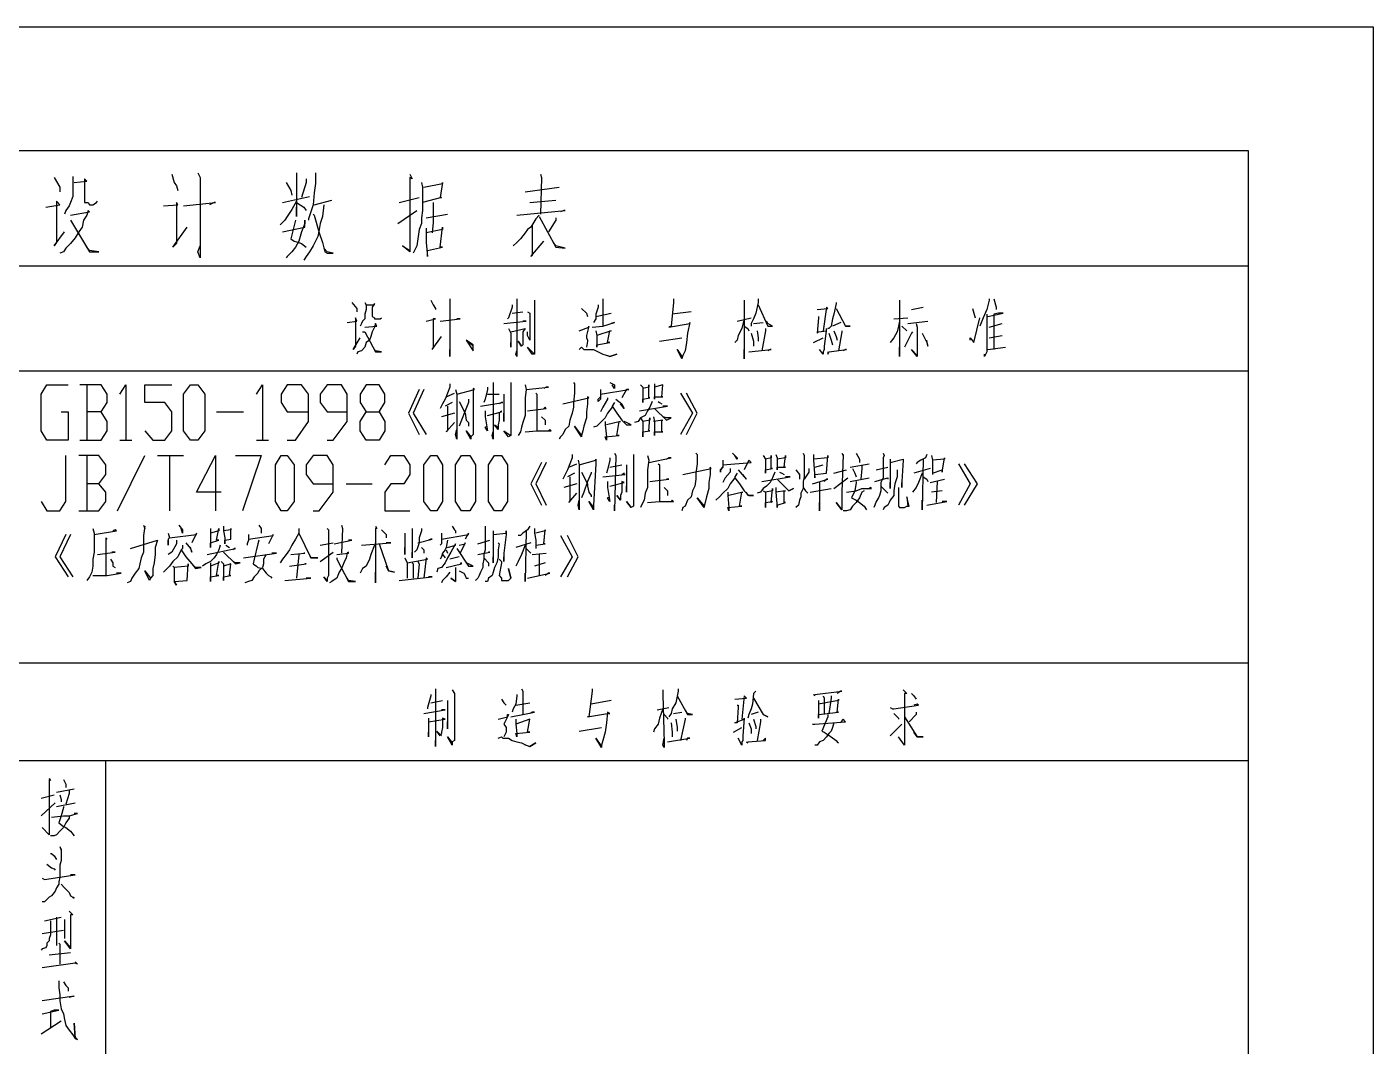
# Model space of a CAD drawing. Extents: x 0 to 400, y 0 to 283.
# Drawn here: x 327.2 to 399.8, y 227.6 to 282.5 of the extents above; entities that cross this region are included whole.
import ezdxf

# ---------------------------------------------------------------- set-up
doc = ezdxf.new("R2010")
doc.units = 0
doc.layers.get('0').update_dxf_attribs({"linetype": 'CONTINUOUS'})

msp = doc.modelspace()

# ---------------------------------------------------------------- linework, layer by layer
at = {"color": 0}
for points in [[(0.09525, 0.09525), (0.09525, 282.54325), (399.76425, 282.54325), (399.76425, 0.09525), (0.09525, 0.09525)], [(16.85925, 6.76275), (16.85925, 275.87575), (393.03325, 275.87575), (393.03325, 6.76275), (16.85925, 6.76275)], [(328.64425, 274.41525), (328.96175, 273.90725), (328.96175, 273.65325)], [(329.66025, 274.47875), (329.66025, 273.39925), (329.53325, 273.08175), (329.46975, 272.89125), (329.27925, 272.63725), (329.21575, 272.44675)], [(334.99425, 274.60575), (335.12125, 274.16125), (335.24825, 273.97075), (335.31175, 273.71675)], [(336.39125, 274.66925), (336.51825, 274.41525), (336.51825, 270.09725), (336.39125, 270.41475), (336.51825, 270.73225)], [(341.72525, 274.66925), (341.72525, 272.31975), (341.72525, 272.57375), (341.72525, 272.82775)], [(342.74125, 274.66925), (342.74125, 274.09775), (342.67775, 273.58975), (342.61425, 272.95475), (342.48725, 272.57375), (342.36025, 272.19275), (342.36025, 272.12925)], [(347.82125, 274.60575), (347.94825, 274.35175), (347.82125, 274.41525), (347.82125, 270.41475), (347.44025, 270.73225), (347.82125, 270.47825)], [(354.86975, 274.60575), (354.93325, 274.41525), (354.86975, 272.44675)], [(329.72375, 274.16125), (330.42225, 274.22475), (330.29525, 274.35175), (330.29525, 273.08175), (330.48575, 273.08175), (330.54925, 272.95475), (330.73975, 272.95475), (330.93025, 273.08175), (330.99375, 273.14525)], [(341.15375, 274.16125), (341.40775, 273.71675), (341.47125, 273.46275)], [(342.23325, 274.35175), (342.23325, 274.16125), (341.97925, 273.33575)], [(348.45625, 274.16125), (348.51975, 273.90725), (348.51975, 272.63725), (348.45625, 272.25625), (348.45625, 271.93875), (348.32925, 271.62125), (348.26575, 271.11325), (348.20225, 270.73225), (348.01175, 270.35125)], [(348.58325, 273.90725), (349.59925, 274.09775), (349.59925, 274.16125), (349.47225, 273.33575), (349.53575, 273.33575), (348.51975, 273.08175)], [(354.04425, 273.65325), (355.88575, 273.90725)], [(328.19975, 272.82775), (328.96175, 272.95475), (328.77125, 273.14525), (328.77125, 270.92275), (328.64425, 270.73225), (329.21575, 271.49425)], [(334.54975, 272.89125), (335.31175, 272.95475), (335.24825, 273.08175), (335.24825, 270.85925), (335.05775, 270.66875), (335.81975, 271.74825)], [(335.62925, 272.89125), (337.34375, 273.08175), (337.28025, 273.08175), (337.02625, 272.95475)], [(341.72525, 273.14525), (341.47125, 272.70075), (341.21725, 272.31975), (341.09025, 272.12925), (340.83625, 271.87525)], [(340.96325, 273.08175), (342.42375, 273.39925)], [(341.72525, 273.08175), (342.10625, 272.82775), (342.23325, 272.63725)], [(343.18575, 272.95475), (343.12225, 272.31975), (342.99525, 271.93875), (342.93175, 271.62125), (342.86825, 271.24025), (342.61425, 270.73225), (342.42375, 270.41475), (342.23325, 270.16075), (342.10625, 269.97025)], [(342.67775, 272.95475), (343.63025, 273.20875)], [(347.24975, 273.08175), (348.32925, 273.33575)], [(349.09125, 273.08175), (349.09125, 272.00225), (349.02775, 271.43075)], [(354.29825, 273.08175), (355.69525, 273.20875)], [(329.53325, 272.38325), (330.54925, 272.57375), (330.48575, 272.63725), (330.42225, 272.38325), (330.23175, 272.12925), (330.16825, 271.74825), (329.97775, 271.49425), (329.78725, 271.17675), (329.53325, 270.85925), (329.27925, 270.60525), (329.15225, 270.41475), (328.96175, 270.35125)], [(342.61425, 272.44675), (342.67775, 272.38325), (342.93175, 271.43075), (343.12225, 270.92275), (343.24925, 270.41475), (343.37625, 270.35125), (343.69375, 270.35125), (343.37625, 270.41475), (343.18575, 270.60525)], [(347.18625, 271.93875), (348.20225, 272.63725)], [(348.71025, 272.25625), (349.85325, 272.44675)], [(354.80625, 272.38325), (354.61575, 272.19275), (354.36175, 271.74825), (354.17125, 271.62125), (354.04425, 271.43075), (353.79025, 271.11325), (353.59975, 270.92275), (353.40925, 270.73225)], [(353.59975, 272.38325), (356.20325, 272.63725), (356.13975, 272.63725), (355.94925, 272.57375)], [(354.80625, 272.31975), (355.69525, 270.66875), (356.20325, 270.60525), (355.69525, 270.73225), (355.56825, 270.92275)], [(355.69525, 272.25625), (355.69525, 272.12925), (355.31425, 271.49425)], [(329.53325, 272.12925), (330.54925, 270.41475), (331.05725, 270.41475), (330.54925, 270.47825), (330.42225, 270.66875)], [(340.96325, 271.49425), (342.16975, 271.74825), (342.16975, 272.12925), (342.16975, 271.93875), (341.97925, 271.49425), (341.85225, 270.98625), (341.66175, 270.66875), (341.47125, 270.41475), (341.21725, 270.16075), (341.15375, 270.09725)], [(341.66175, 272.12925), (341.40775, 271.11325), (341.59825, 270.98625), (341.85225, 270.92275), (341.97925, 270.85925), (342.23325, 270.66875)], [(348.71025, 271.68475), (348.71025, 270.92275), (348.77375, 270.16075), (348.77375, 270.47825), (349.59925, 270.66875), (349.47225, 270.66875), (349.59925, 271.74825), (349.59925, 271.62125), (348.71025, 271.43075)], [(354.42525, 271.87525), (354.42525, 270.22425), (354.36175, 270.16075), (355.06025, 270.98625)], [(275.05025, 269.65275), (393.03325, 269.65275)], [(349.98025, 267.87475), (349.98025, 264.76325), (349.98025, 264.89025), (349.98025, 265.14425)], [(353.59975, 267.87475), (353.59975, 264.76325), (353.53625, 264.89025), (353.59975, 265.08075)], [(358.23525, 267.87475), (358.23525, 266.41425)], [(362.04525, 267.87475), (362.04525, 267.68425), (361.91825, 266.41425), (361.79125, 266.35075), (362.93425, 266.54125), (362.93425, 266.60475), (362.80725, 266.03325), (362.74375, 265.52525), (362.68025, 265.08075), (362.55325, 264.82675), (362.48975, 264.63625), (362.23575, 265.14425), (362.48975, 264.76325)], [(366.61725, 267.87475), (366.61725, 267.68425), (366.49025, 267.11275), (366.36325, 266.79525), (366.23625, 266.54125), (366.23625, 266.41425)], [(379.06325, 267.87475), (379.06325, 267.81125), (378.93625, 267.30325), (378.74575, 266.85875), (378.55525, 266.41425)], [(379.31725, 267.87475), (379.44425, 267.43025), (379.44425, 267.30325)], [(344.70975, 267.68425), (344.96375, 267.36675), (344.96375, 267.17625)], [(345.40825, 267.68425), (345.47175, 267.55725), (345.47175, 267.30325), (345.40825, 267.04925), (345.40825, 266.79525), (345.28125, 266.66825), (345.21775, 266.54125), (345.15425, 266.41425)], [(345.47175, 267.55725), (345.91625, 267.55725), (345.91625, 267.62075), (345.78925, 267.43025), (345.78925, 266.92225), (345.91625, 266.85875), (345.91625, 266.79525), (345.97975, 266.79525), (346.23375, 266.79525), (346.29725, 266.85875)], [(348.96425, 267.81125), (349.09125, 267.55725), (349.21825, 267.36675), (349.21825, 267.30325)], [(353.34575, 267.55725), (353.34575, 267.43025), (353.15525, 266.85875), (353.09175, 266.79525)], [(353.34575, 267.11275), (353.91725, 267.17625)], [(354.55225, 267.81125), (354.55225, 264.89025), (354.42525, 264.89025), (354.17125, 265.27125), (354.55225, 264.89025)], [(354.17125, 267.17625), (354.29825, 267.11275), (354.29825, 265.65225), (354.17125, 265.90625), (354.17125, 266.09675)], [(357.09225, 267.36675), (357.34625, 267.11275), (357.40975, 266.92225)], [(357.98125, 267.55725), (357.98125, 267.43025), (357.85425, 267.04925), (357.85425, 266.79525), (357.72725, 266.60475)], [(357.85425, 266.92225), (358.67975, 267.11275)], [(362.99775, 267.17625), (361.98175, 267.04925)], [(365.85525, 267.81125), (365.85525, 264.63625), (365.85525, 264.89025), (365.85525, 265.14425)], [(366.61725, 267.55725), (367.12525, 266.41425), (367.37925, 266.41425), (367.12525, 266.54125), (367.06175, 266.66825)], [(369.79225, 267.30325), (370.36375, 267.36675), (370.30025, 267.43025), (370.10975, 266.16025)], [(370.80825, 267.68425), (370.80825, 267.62075), (370.68125, 267.04925), (370.61775, 266.79525), (370.55425, 266.41425), (370.42725, 266.28725), (370.36375, 266.28725)], [(370.80825, 267.36675), (371.31625, 266.41425), (371.57025, 266.41425), (371.31625, 266.41425)], [(374.23725, 267.81125), (374.23725, 264.76325), (374.23725, 265.01725), (374.23725, 265.27125)], [(374.87225, 267.30325), (375.50725, 267.43025)], [(378.17425, 267.36675), (378.23775, 267.11275), (378.30125, 266.85875)], [(378.99975, 266.92225), (379.82525, 267.11275), (379.57125, 267.11275), (379.31725, 267.04925), (379.31725, 265.14425)], [(344.45575, 266.60475), (344.96375, 266.66825), (344.90025, 266.85875), (344.90025, 265.33475), (344.77325, 265.14425), (345.15425, 265.77925)], [(345.40825, 266.35075), (346.04325, 266.41425), (345.97975, 266.54125), (345.91625, 266.35075), (345.78925, 266.09675), (345.72575, 265.84275), (345.66225, 265.65225), (345.47175, 265.52525), (345.40825, 265.27125), (345.21775, 265.08075), (345.02725, 265.01725), (344.96375, 264.89025)], [(348.71025, 266.66825), (349.21825, 266.79525), (349.09125, 266.79525), (349.09125, 265.27125), (349.02775, 265.14425), (349.53575, 265.84275)], [(349.47225, 266.66825), (350.55175, 266.79525), (350.36125, 266.79525)], [(352.90125, 266.54125), (354.10775, 266.66825), (353.91725, 266.66825)], [(356.96525, 266.16025), (357.47325, 266.35075), (357.47325, 266.41425), (357.34625, 265.90625), (357.34625, 265.77925), (357.40975, 265.65225), (357.40975, 265.58875), (357.34625, 265.27125)], [(357.66375, 266.35075), (358.23525, 266.41425), (358.87025, 266.60475), (358.67975, 266.54125)], [(365.85525, 266.79525), (365.72825, 266.28725), (365.53775, 265.90625), (365.47425, 265.65225), (365.34725, 265.52525)], [(365.47425, 266.66825), (366.23625, 266.85875)], [(365.85525, 266.41425), (366.04575, 266.28725), (366.10925, 266.16025)], [(366.36325, 266.54125), (366.87125, 266.60475)], [(369.85575, 266.92225), (369.85575, 266.85875), (369.79225, 266.03325), (369.85575, 266.09675), (370.30025, 266.16025), (370.30025, 266.28725), (370.17325, 265.33475), (370.17325, 265.14425), (370.10975, 265.01725), (370.10975, 264.89025), (369.91925, 265.14425)], [(371.06225, 266.60475), (370.61775, 266.41425)], [(374.23725, 266.66825), (374.17375, 266.41425), (374.11025, 266.09675), (373.91975, 265.77925), (373.72925, 265.52525)], [(373.91975, 266.79525), (374.68175, 266.85875)], [(374.36425, 266.41425), (374.61825, 266.16025)], [(374.68175, 266.54125), (375.76125, 266.66825)], [(375.12625, 266.54125), (375.18975, 266.35075), (375.18975, 264.76325), (374.87225, 265.14425), (375.18975, 264.82675)], [(378.04725, 265.65225), (378.04725, 265.77925), (378.23775, 265.52525), (378.55525, 266.85875)], [(378.93625, 267.04925), (378.93625, 265.01725), (378.80925, 264.76325), (378.80925, 264.89025)], [(379.06325, 266.35075), (379.76175, 266.54125)], [(345.28125, 266.09675), (345.40825, 266.09675), (345.97975, 265.01725), (346.29725, 265.01725), (345.97975, 265.08075), (345.91625, 265.14425)], [(351.25025, 265.33475), (350.86925, 265.65225), (351.25025, 265.08075), (351.25025, 265.39825), (350.86925, 265.65225)], [(353.15525, 266.28725), (353.28225, 266.03325), (353.28225, 265.27125), (353.28225, 265.33475), (353.28225, 265.52525)], [(353.28225, 266.09675), (354.04425, 266.28725), (353.91725, 266.09675), (353.91725, 265.39825), (353.85375, 265.33475), (353.66325, 265.58875), (353.85375, 265.33475)], [(357.85425, 266.16025), (357.91775, 265.90625), (357.91775, 265.27125), (357.91775, 265.39825), (358.61625, 265.52525), (358.48925, 265.52525), (358.61625, 266.16025), (358.67975, 266.16025), (357.91775, 265.90625)], [(361.28325, 265.58875), (362.48975, 265.77925)], [(366.23625, 266.03325), (366.36325, 265.58875), (366.36325, 265.33475)], [(366.55375, 266.16025), (366.61725, 265.77925), (366.61725, 265.58875)], [(366.99825, 266.28725), (366.99825, 266.16025), (366.80775, 265.08075)], [(369.60175, 265.52525), (370.10975, 265.77925)], [(370.42725, 266.03325), (370.55425, 265.65225), (370.61775, 265.39825)], [(370.68125, 266.16025), (370.80825, 265.84275), (370.87175, 265.65225)], [(371.12575, 266.16025), (371.12575, 266.09675), (370.93525, 265.08075)], [(374.93575, 266.09675), (374.87225, 266.03325), (374.49125, 265.27125)], [(375.44375, 266.03325), (375.69775, 265.52525), (375.76125, 265.33475), (375.69775, 265.65225)], [(379.06325, 265.77925), (379.76175, 265.90625)], [(356.96525, 265.14425), (357.09225, 265.27125), (357.21925, 265.14425), (357.72725, 265.14425), (357.98125, 265.01725), (358.23525, 264.89025), (358.48925, 264.82675), (358.61625, 264.76325), (358.99725, 264.89025), (358.61625, 264.76325), (358.42575, 264.82675)], [(366.10925, 265.01725), (367.31575, 265.14425), (367.25225, 265.14425), (367.12525, 265.08075)], [(370.36375, 265.01725), (370.36375, 264.89025), (370.42725, 265.01725), (371.37975, 265.14425), (371.31625, 265.14425), (371.18925, 265.08075)], [(378.99975, 265.14425), (379.95225, 265.27125)], [(275.05025, 264.00125), (393.03325, 264.00125)], [(329.02525, 261.77875), (329.40625, 261.77875), (329.40625, 260.25475), (328.26325, 260.25475), (327.94575, 260.76275), (327.94575, 262.73125), (328.26325, 263.23925), (329.40625, 263.23925)], [(331.18425, 261.77875), (331.50175, 262.28675), (331.50175, 262.73125), (331.18425, 263.23925), (330.04125, 263.23925)], [(330.42225, 263.23925), (330.42225, 260.25475)], [(332.20025, 262.73125), (332.51775, 263.23925), (332.51775, 260.25475)], [(333.53375, 260.76275), (333.97825, 260.25475), (334.61325, 260.25475), (334.99425, 260.76275), (334.99425, 261.77875), (334.61325, 262.28675), (333.53375, 262.28675), (333.53375, 263.23925), (334.99425, 263.23925)], [(336.01025, 260.25475), (335.62925, 260.76275), (335.62925, 262.73125), (336.01025, 263.23925), (336.39125, 263.23925), (336.77225, 262.73125), (336.77225, 260.76275), (336.39125, 260.25475), (336.01025, 260.25475)], [(339.56625, 262.73125), (339.88375, 263.23925), (339.88375, 260.25475)], [(341.21725, 260.25475), (341.66175, 260.25475), (342.36025, 261.27075), (342.36025, 262.73125), (341.97925, 263.23925), (341.21725, 263.23925), (340.89975, 262.73125), (340.89975, 262.28675), (341.21725, 261.77875), (342.36025, 261.77875)], [(343.37625, 260.25475), (343.69375, 260.25475), (344.45575, 261.27075), (344.45575, 262.73125), (344.13825, 263.23925), (343.37625, 263.23925), (342.99525, 262.73125), (342.99525, 262.28675), (343.37625, 261.77875), (344.45575, 261.77875)], [(345.47175, 260.25475), (345.15425, 260.76275), (345.15425, 261.27075), (345.47175, 261.77875), (346.17025, 261.77875), (346.48775, 262.28675), (346.48775, 262.73125), (346.17025, 263.23925), (345.47175, 263.23925), (345.15425, 262.73125), (345.15425, 262.28675), (345.47175, 261.77875)], [(348.32925, 262.98525), (347.75775, 261.71525), (348.32925, 260.57225)], [(348.58325, 262.98525), (348.01175, 261.71525), (348.71025, 260.57225)], [(349.98025, 263.30275), (349.98025, 263.11225), (349.72625, 262.47725), (349.59925, 262.22325), (349.47225, 261.96925)], [(349.78975, 262.60425), (350.23425, 262.79475)], [(350.29775, 262.98525), (350.36125, 262.73125), (350.36125, 260.31825), (350.29775, 260.57225), (350.36125, 260.82625)], [(350.36125, 262.73125), (351.31375, 262.98525), (351.25025, 263.04875), (351.25025, 260.57225), (351.12325, 260.44525), (351.12325, 260.31825), (350.86925, 260.76275), (351.12325, 260.44525)], [(352.01225, 263.11225), (352.01225, 262.98525), (351.88525, 262.47725), (351.82175, 262.28675)], [(352.32975, 263.36625), (352.32975, 260.31825), (352.26625, 260.50875), (352.32975, 260.69925)], [(353.28225, 263.36625), (353.28225, 260.50875), (353.15525, 260.44525), (352.90125, 260.76275), (353.28225, 260.50875)], [(354.04425, 263.23925), (354.10775, 262.98525), (354.04425, 262.54075), (354.04425, 261.58825), (353.91725, 261.20725), (353.85375, 260.95325), (353.79025, 260.69925), (353.66325, 260.50875)], [(354.10775, 262.98525), (355.31425, 263.11225), (355.18725, 263.11225), (355.06025, 263.04875)], [(354.61575, 262.79475), (354.67925, 262.73125), (354.67925, 260.76275)], [(356.64775, 263.36625), (356.71125, 263.30275), (356.71125, 262.79475), (356.64775, 262.28675), (356.64775, 262.03275), (356.58425, 261.71525), (356.45725, 261.33425), (356.39375, 261.01675), (356.20325, 260.82625), (356.07625, 260.57225), (355.94925, 260.44525), (355.88575, 260.31825)], [(358.10825, 262.98525), (358.10825, 262.47725), (357.98125, 262.35025), (357.98125, 262.47725), (358.10825, 262.60425)], [(358.10825, 262.73125), (359.63225, 262.98525), (359.50525, 262.98525), (359.25125, 262.54075)], [(358.61625, 263.36625), (358.87025, 263.23925), (358.87025, 263.04875), (358.74325, 263.23925)], [(360.26725, 263.23925), (360.39425, 263.11225), (360.39425, 262.28675), (360.39425, 262.47725), (360.77525, 262.54075), (360.71175, 262.54075), (360.71175, 263.23925), (360.71175, 263.11225), (360.39425, 263.04875)], [(361.02925, 263.30275), (361.02925, 262.47725), (361.02925, 262.60425), (361.47375, 262.60425), (361.41025, 262.60425), (361.47375, 263.23925), (361.02925, 263.11225)], [(362.42625, 262.79475), (363.06125, 261.71525), (362.42625, 260.57225)], [(362.74375, 260.57225), (363.31525, 261.71525), (362.74375, 262.79475)], [(350.10725, 262.28675), (349.72625, 262.09625)], [(349.85325, 262.09625), (349.85325, 260.76275), (349.78975, 260.69925), (350.23425, 261.20725)], [(350.99625, 262.47725), (350.99625, 262.28675), (350.80575, 261.84225), (350.61525, 261.33425), (350.48825, 261.01675)], [(350.48825, 262.35025), (350.80575, 261.71525), (350.86925, 261.33425), (350.99625, 261.20725), (350.99625, 261.01675)], [(351.63125, 262.09625), (352.83775, 262.28675), (352.77425, 262.28675), (352.64725, 262.22325)], [(352.01225, 262.73125), (352.64725, 262.73125)], [(352.90125, 262.73125), (352.90125, 261.27075), (352.90125, 261.52475), (352.90125, 261.71525)], [(354.17125, 261.84225), (355.18725, 261.96925), (355.12375, 262.03275), (355.06025, 261.96925)], [(356.07625, 262.22325), (357.47325, 262.54075), (357.40975, 262.60425), (357.40975, 262.22325), (357.34625, 261.77875), (357.34625, 261.46125), (357.21925, 261.01675), (357.15575, 260.76275), (357.09225, 260.50875), (357.09225, 260.44525), (356.71125, 261.01675), (357.09225, 260.50875)], [(358.87025, 262.28675), (358.74325, 262.09625), (358.74325, 262.03275), (358.48925, 261.71525), (358.36225, 261.46125), (358.10825, 261.20725), (357.91775, 261.01675), (357.72725, 260.95325)], [(358.48925, 262.54075), (358.48925, 262.47725), (358.23525, 262.03275), (358.10825, 261.77875)], [(358.74325, 262.09625), (358.99725, 261.71525), (359.25125, 261.33425), (359.50525, 261.08025), (359.75925, 261.08025), (359.50525, 261.20725), (359.37825, 261.27075)], [(358.93375, 262.47725), (359.25125, 262.22325), (359.37825, 261.96925), (359.18775, 262.22325)], [(360.90225, 262.35025), (360.77525, 262.03275), (360.64825, 261.84225), (360.52125, 261.58825), (360.26725, 261.46125), (360.14025, 261.27075), (359.94975, 261.20725)], [(360.20375, 261.84225), (361.72775, 262.09625), (361.47375, 262.09625)], [(361.21975, 262.35025), (361.28325, 262.28675), (361.41025, 262.22325)], [(330.04125, 260.25475), (331.18425, 260.25475), (331.50175, 260.76275), (331.50175, 261.27075), (331.18425, 261.77875), (330.42225, 261.77875)], [(337.40725, 261.77875), (338.86775, 261.77875)], [(346.17025, 261.77875), (346.48775, 261.27075), (346.48775, 260.76275), (346.17025, 260.25475), (345.47175, 260.25475)], [(350.23425, 261.71525), (349.53575, 261.52475)], [(351.88525, 261.84225), (351.88525, 261.52475), (352.01225, 260.76275), (351.88525, 260.95325), (352.01225, 261.01675)], [(352.01225, 261.58825), (352.77425, 261.77875), (352.77425, 261.84225), (352.64725, 261.71525), (352.64725, 261.33425), (352.58375, 261.08025), (352.58375, 260.82625), (352.39325, 261.08025), (352.58375, 260.95325)], [(354.93325, 261.52475), (355.12375, 261.33425), (355.12375, 261.08025)], [(360.26725, 261.46125), (360.39425, 261.27075), (360.39425, 260.44525), (360.39425, 260.69925), (360.77525, 260.76275), (360.71175, 260.76275), (360.77525, 261.46125), (360.77525, 261.33425), (360.39425, 261.27075)], [(360.96575, 261.52475), (361.02925, 261.27075), (361.02925, 260.50875), (361.02925, 260.69925), (361.47375, 260.69925), (361.41025, 260.69925), (361.41025, 261.33425), (361.47375, 261.33425), (360.96575, 261.27075)], [(361.02925, 261.96925), (361.66425, 261.33425), (361.91825, 261.46125), (361.66425, 261.46125), (361.47375, 261.52475)], [(354.04425, 260.69925), (354.67925, 260.76275), (355.44125, 260.76275), (355.37775, 260.82625), (355.31425, 260.76275)], [(358.36225, 261.27075), (358.36225, 261.08025), (358.42575, 260.44525), (358.42575, 260.25475), (358.36225, 260.44525), (359.12425, 260.50875), (358.99725, 260.50875), (359.12425, 261.27075), (359.18775, 261.27075), (358.42575, 261.08025)], [(332.20025, 260.25475), (332.83525, 260.25475)], [(339.56625, 260.25475), (340.20125, 260.25475)], [(327.94575, 256.95275), (328.26325, 256.44475), (328.96175, 256.44475), (329.27925, 256.95275), (329.27925, 259.42925)], [(331.05725, 257.90525), (331.43825, 258.41325), (331.43825, 258.92125), (331.05725, 259.42925), (329.97775, 259.42925)], [(330.42225, 259.42925), (330.42225, 256.44475)], [(332.07325, 256.44475), (333.53375, 259.42925)], [(334.23225, 259.42925), (335.62925, 259.42925)], [(334.86725, 259.42925), (334.86725, 256.44475)], [(337.66125, 257.46075), (336.32775, 257.46075), (337.34375, 259.42925), (337.34375, 256.44475)], [(338.42325, 259.42925), (339.82025, 259.42925), (338.80425, 256.44475)], [(340.89975, 256.44475), (340.58225, 256.95275), (340.58225, 258.92125), (340.89975, 259.42925), (341.21725, 259.42925), (341.59825, 258.92125), (341.59825, 256.95275), (341.21725, 256.44475), (340.89975, 256.44475)], [(342.61425, 256.44475), (342.93175, 256.44475), (343.69375, 257.46075), (343.69375, 258.92125), (343.37625, 259.42925), (342.61425, 259.42925), (342.23325, 258.92125), (342.23325, 258.41325), (342.61425, 257.90525), (343.69375, 257.90525)], [(346.48775, 258.92125), (346.80525, 259.42925), (347.50375, 259.42925), (347.82125, 258.92125), (347.82125, 258.41325), (347.50375, 257.90525), (346.80525, 257.90525), (346.48775, 257.46075), (346.48775, 256.44475), (347.82125, 256.44475)], [(348.96425, 256.44475), (348.58325, 256.95275), (348.58325, 258.92125), (348.96425, 259.42925), (349.28175, 259.42925), (349.59925, 258.92125), (349.59925, 256.95275), (349.28175, 256.44475), (348.96425, 256.44475)], [(350.61525, 256.44475), (350.29775, 256.95275), (350.29775, 258.92125), (350.61525, 259.42925), (351.05975, 259.42925), (351.37725, 258.92125), (351.37725, 256.95275), (351.05975, 256.44475), (350.61525, 256.44475)], [(352.39325, 256.44475), (352.07575, 256.95275), (352.07575, 258.92125), (352.39325, 259.42925), (352.77425, 259.42925), (353.09175, 258.92125), (353.09175, 256.95275), (352.77425, 256.44475), (352.39325, 256.44475)], [(356.58425, 259.49275), (356.58425, 259.30225), (356.33025, 258.66725), (356.20325, 258.41325), (356.07625, 258.15925)], [(356.90175, 259.17525), (356.96525, 258.92125), (356.96525, 256.50825), (356.90175, 256.76225), (356.96525, 257.01625)], [(356.96525, 258.92125), (357.85425, 259.17525), (357.85425, 259.23875), (357.85425, 258.98475), (357.72725, 256.76225), (357.72725, 256.50825), (357.47325, 256.95275), (357.72725, 256.63525)], [(358.61625, 259.30225), (358.61625, 259.17525), (358.48925, 258.66725), (358.42575, 258.47675)], [(358.87025, 259.55625), (358.93375, 259.42925), (358.87025, 256.44475), (358.87025, 256.76225)], [(359.88625, 259.49275), (359.88625, 256.69875), (359.75925, 256.63525), (359.50525, 256.95275), (359.75925, 256.63525)], [(360.64825, 259.42925), (360.71175, 259.17525), (360.64825, 258.66725), (360.64825, 257.71475), (360.52125, 257.39725), (360.45775, 257.01625), (360.39425, 256.88925), (360.26725, 256.63525)], [(360.71175, 259.04825), (361.91825, 259.30225), (361.79125, 259.30225), (361.66425, 259.23875)], [(363.25175, 259.55625), (363.31525, 259.49275), (363.31525, 258.98475), (363.25175, 258.47675), (363.25175, 258.15925), (363.18825, 257.77825), (363.06125, 257.52425), (362.99775, 257.20675), (362.80725, 257.01625), (362.68025, 256.69875), (362.55325, 256.63525), (362.48975, 256.44475)], [(364.71225, 259.17525), (364.71225, 258.79425), (364.58525, 258.66725), (364.58525, 258.54025), (364.58525, 258.66725), (364.71225, 258.79425)], [(364.71225, 258.92125), (366.23625, 259.04825), (366.10925, 259.17525), (365.85525, 258.66725)], [(365.22025, 259.55625), (365.47425, 259.30225), (365.47425, 259.23875), (365.34725, 259.42925)], [(366.87125, 259.42925), (366.99825, 259.23875), (366.99825, 258.47675), (366.99825, 258.66725), (367.37925, 258.73075), (367.31575, 258.73075), (367.31575, 259.42925), (367.31575, 259.30225), (366.99825, 259.23875)], [(367.56975, 259.49275), (367.63325, 259.30225), (367.63325, 258.66725), (367.63325, 258.79425), (368.07775, 258.79425), (368.01425, 258.79425), (368.07775, 259.42925), (368.07775, 259.30225), (367.63325, 259.23875)], [(369.03025, 259.55625), (369.09375, 259.42925), (369.09375, 258.28625), (369.03025, 258.03225), (369.03025, 257.65125), (368.90325, 257.39725), (368.90325, 257.20675), (368.83975, 257.01625), (368.77625, 256.76225), (368.64925, 256.63525)], [(369.60175, 259.49275), (369.60175, 259.17525), (369.66525, 258.22275), (369.66525, 258.41325), (370.30025, 258.47675), (370.36375, 259.42925), (370.36375, 259.30225), (369.60175, 259.23875)], [(371.12575, 259.55625), (371.18925, 259.42925), (371.18925, 259.49275), (371.12575, 257.46075), (371.12575, 256.50825), (370.80825, 256.88925), (371.12575, 256.50825)], [(371.88775, 259.55625), (372.07825, 259.23875), (372.07825, 259.04825)], [(373.34825, 259.55625), (373.41175, 259.42925), (373.34825, 259.30225), (373.34825, 258.22275), (373.22125, 257.96875), (373.22125, 257.52425), (373.15775, 257.27025), (373.09425, 257.14325), (372.96725, 256.95275), (372.90375, 256.76225), (372.84025, 256.63525)], [(373.72925, 259.23875), (373.72925, 257.65125), (373.72925, 257.71475), (373.72925, 257.96875)], [(373.72925, 259.04825), (374.42775, 259.23875), (374.42775, 259.17525), (374.36425, 258.03225), (374.36425, 257.71475), (374.36425, 257.77825), (374.36425, 257.96875)], [(375.69775, 259.49275), (375.63425, 259.30225), (375.38025, 259.17525), (375.18975, 259.04825), (375.12625, 258.98475)], [(375.50725, 259.23875), (375.44375, 256.50825), (375.44375, 257.01625)], [(375.95175, 259.42925), (376.01525, 259.17525), (376.01525, 258.41325)], [(376.01525, 258.47675), (376.52325, 258.66725), (376.52325, 258.54025), (376.65025, 259.30225), (376.65025, 259.23875), (376.01525, 259.17525)], [(354.93325, 259.04825), (354.36175, 257.90525), (354.93325, 256.76225)], [(355.18725, 259.04825), (354.61575, 257.90525), (355.18725, 256.76225)], [(356.71125, 258.47675), (356.33025, 258.28625)], [(356.39375, 258.79425), (356.83825, 258.98475)], [(357.09225, 258.54025), (357.40975, 257.90525), (357.40975, 257.77825), (357.47325, 257.46075), (357.60025, 257.27025), (357.60025, 257.20675)], [(357.60025, 258.54025), (357.60025, 258.47675), (357.40975, 258.03225), (357.21925, 257.46075), (357.09225, 257.14325)], [(358.23525, 258.28625), (359.44175, 258.41325), (359.37825, 258.41325), (359.37825, 258.47675), (359.25125, 258.41325)], [(358.61625, 258.79425), (359.25125, 258.92125)], [(359.50525, 258.92125), (359.50525, 257.46075), (359.50525, 257.71475), (359.50525, 257.77825)], [(361.21975, 258.98475), (361.28325, 258.92125), (361.28325, 256.95275)], [(362.55325, 258.41325), (364.07725, 258.73075), (364.01375, 258.79425), (364.01375, 258.41325), (363.95025, 257.96875), (363.95025, 257.65125), (363.82325, 257.20675), (363.75975, 256.88925), (363.69625, 256.69875), (363.69625, 256.63525), (363.31525, 257.14325), (363.69625, 256.69875)], [(365.47425, 258.47675), (365.34725, 258.28625), (365.34725, 258.22275), (365.09325, 257.90525), (364.96625, 257.65125), (364.71225, 257.39725), (364.52175, 257.20675), (364.33125, 257.01625)], [(365.09325, 258.73075), (365.09325, 258.54025), (364.83925, 258.22275), (364.71225, 257.96875)], [(365.53775, 258.66725), (365.85525, 258.28625), (365.98225, 258.15925), (365.79175, 258.41325)], [(367.50625, 258.54025), (367.37925, 258.22275), (367.25225, 257.96875), (367.06175, 257.77825), (366.87125, 257.65125), (366.74425, 257.46075), (366.55375, 257.39725)], [(367.76025, 258.54025), (367.88725, 258.47675), (368.01425, 258.41325)], [(368.64925, 258.66725), (368.83975, 258.41325), (368.83975, 258.15925)], [(369.34775, 258.73075), (369.34775, 258.54025), (369.09375, 258.15925)], [(369.66525, 258.79425), (370.10975, 258.92125)], [(370.68125, 258.47675), (371.37975, 258.66725)], [(371.57025, 258.79425), (372.58625, 258.98475)], [(371.69725, 258.73075), (371.82425, 258.47675), (371.88775, 258.28625)], [(372.20525, 258.92125), (372.20525, 258.73075), (372.14175, 258.15925)], [(372.96725, 258.66725), (373.60225, 258.79425)], [(374.11025, 258.66725), (374.11025, 258.28625), (373.98325, 257.90525), (373.91975, 257.52425), (373.91975, 257.27025), (373.72925, 257.01625), (373.66575, 256.88925), (373.60225, 256.76225), (373.41175, 256.63525), (373.34825, 256.50825)], [(375.44375, 258.47675), (375.25325, 257.96875), (375.12625, 257.71475), (374.93575, 257.46075)], [(375.88825, 258.73075), (374.99925, 258.47675)], [(377.41225, 258.98475), (378.04725, 257.90525), (377.41225, 256.76225)], [(377.72975, 256.76225), (378.42825, 257.90525), (377.72975, 258.98475)], [(329.97775, 256.44475), (331.05725, 256.44475), (331.43825, 256.95275), (331.43825, 257.46075), (331.05725, 257.90525), (330.42225, 257.90525)], [(344.39225, 257.90525), (345.78925, 257.90525)], [(356.83825, 257.90525), (356.13975, 257.71475)], [(356.45725, 258.28625), (356.45725, 256.95275), (356.39375, 256.88925), (356.83825, 257.39725)], [(358.48925, 258.03225), (358.48925, 257.71475), (358.61625, 256.95275), (358.48925, 257.14325), (358.61625, 257.20675)], [(358.61625, 257.77825), (359.37825, 257.96875), (359.25125, 258.03225), (359.25125, 257.46075), (359.18775, 257.27025), (359.18775, 257.01625), (358.99725, 257.27025), (359.18775, 257.01625)], [(360.77525, 258.03225), (361.79125, 258.15925), (361.66425, 258.15925)], [(361.53725, 257.71475), (361.72775, 257.52425), (361.72775, 257.27025)], [(365.34725, 258.22275), (365.60125, 257.90525), (365.85525, 257.52425), (366.10925, 257.27025), (366.36325, 257.27025), (366.04575, 257.27025), (365.98225, 257.46075)], [(366.80775, 258.03225), (368.33175, 258.28625), (368.07775, 258.28625)], [(367.56975, 257.71475), (367.56975, 257.46075), (367.63325, 256.63525), (367.63325, 256.76225), (368.07775, 256.88925), (368.01425, 256.88925), (368.01425, 257.52425), (368.07775, 257.52425), (367.56975, 257.46075)], [(367.63325, 258.15925), (368.26825, 257.52425), (368.52225, 257.65125), (368.26825, 257.52425), (368.07775, 257.71475)], [(369.03025, 257.71475), (369.15725, 257.52425), (369.28425, 257.39725)], [(369.53825, 257.90525), (370.36375, 258.15925), (370.30025, 258.15925), (370.17325, 258.03225)], [(369.91925, 257.96875), (369.91925, 256.44475), (369.91925, 256.69875), (369.91925, 256.88925)], [(370.68125, 257.65125), (371.44325, 258.22275)], [(371.37975, 257.46075), (371.88775, 257.52425), (372.20525, 257.65125), (372.71325, 257.65125), (372.64975, 257.71475), (372.58625, 257.65125)], [(371.57025, 258.03225), (372.58625, 258.22275)], [(371.88775, 258.03225), (371.88775, 257.96875), (371.82425, 257.52425), (371.63375, 257.14325), (371.88775, 257.01625), (372.07825, 256.88925), (372.33225, 256.69875), (372.45925, 256.50825)], [(372.90375, 258.03225), (373.60225, 258.22275), (373.60225, 258.15925)], [(373.22125, 257.77825), (373.47525, 257.52425), (373.60225, 257.39725)], [(374.17375, 257.71475), (374.17375, 256.69875), (374.23725, 256.63525), (374.49125, 256.63525), (374.61825, 256.69875), (374.74525, 256.69875), (374.61825, 257.20675), (374.68175, 256.69875)], [(375.50725, 258.28625), (375.69775, 258.15925), (375.76125, 258.03225)], [(375.88825, 257.96875), (376.65025, 258.15925)], [(376.26925, 258.03225), (376.20575, 256.88925)], [(360.64825, 256.88925), (361.28325, 256.95275), (362.04525, 256.95275), (361.98175, 257.01625), (361.91825, 256.95275)], [(364.96625, 257.46075), (364.96625, 257.27025), (365.02975, 256.63525), (365.02975, 256.44475), (364.96625, 256.63525), (365.72825, 256.69875), (365.60125, 256.69875), (365.72825, 257.46075), (365.79175, 257.46075), (365.02975, 257.27025)], [(366.87125, 257.52425), (366.99825, 257.46075), (366.99825, 256.63525), (366.99825, 256.88925), (367.37925, 256.95275), (367.31575, 256.88925), (367.37925, 257.65125), (367.37925, 257.52425), (366.99825, 257.46075)], [(369.41125, 257.46075), (370.55425, 257.65125)], [(372.33225, 257.52425), (372.20525, 257.46075), (372.07825, 257.14325), (371.88775, 256.88925), (371.69725, 256.69875), (371.57025, 256.50825), (371.37975, 256.44475), (371.18925, 256.44475)], [(375.69775, 256.76225), (376.77725, 256.95275), (376.52325, 256.95275)], [(376.52325, 257.52425), (375.95175, 257.46075)], [(330.73975, 255.49225), (330.80325, 255.23825), (330.80325, 254.22225), (330.73975, 253.84125), (330.73975, 253.46025), (330.67625, 253.14275), (330.54925, 252.88875), (330.42225, 252.69825)], [(333.47025, 255.68275), (333.53375, 255.49225), (333.53375, 255.61925), (333.47025, 255.11125), (333.47025, 254.22225), (333.34325, 253.90475), (333.27975, 253.58725), (333.21625, 253.33325), (333.02575, 253.07925), (332.83525, 252.82525), (332.77175, 252.63475), (332.58125, 252.57125)], [(335.37525, 255.68275), (335.56575, 255.42875), (335.56575, 255.23825), (335.50225, 255.49225)], [(337.08975, 255.49225), (337.08975, 254.47625), (337.08975, 254.73025), (337.53425, 254.85725), (337.40725, 254.85725), (337.53425, 255.49225), (337.53425, 255.36525), (337.08975, 255.23825)], [(337.78825, 255.61925), (337.78825, 255.36525), (337.85175, 254.98425), (337.85175, 254.66675), (337.85175, 254.85725), (338.16925, 254.92075), (338.16925, 255.49225), (338.16925, 255.42875), (337.78825, 255.36525)], [(339.69325, 255.68275), (339.82025, 255.49225), (339.82025, 255.23825)], [(341.85225, 255.49225), (341.85225, 255.23825), (341.66175, 254.92075), (341.47125, 254.60325), (341.34425, 254.34925), (341.15375, 254.09525), (340.96325, 253.84125), (340.83625, 253.65075)], [(343.37625, 255.49225), (343.43975, 255.42875), (343.43975, 252.95225), (343.37625, 252.82525), (343.37625, 252.63475), (343.18575, 252.88875), (343.37625, 252.69825)], [(344.13825, 255.68275), (344.20175, 255.49225), (344.13825, 254.15875)], [(345.97975, 255.61925), (346.04325, 255.49225), (345.97975, 255.49225), (345.97975, 252.57125), (345.97975, 253.14275)], [(347.94825, 255.49225), (347.94825, 253.90475), (347.94825, 254.09525), (347.94825, 254.22225)], [(348.45625, 255.49225), (348.45625, 255.36525), (348.32925, 254.98425), (348.32925, 254.73025), (348.20225, 254.34925), (348.07525, 254.22225)], [(350.10725, 255.61925), (350.23425, 255.42875), (350.29775, 255.36525), (350.29775, 255.23825)], [(351.88525, 255.61925), (351.88525, 254.34925), (351.82175, 254.09525), (351.82175, 253.84125), (351.75825, 253.58725), (351.75825, 253.39675), (351.63125, 253.14275), (351.56775, 252.95225), (351.50425, 252.82525), (351.37725, 252.69825)], [(354.29825, 255.61925), (354.17125, 255.42875), (353.91725, 255.23825), (353.79025, 255.11125), (353.66325, 255.11125)], [(354.55225, 255.49225), (354.55225, 255.23825), (354.61575, 254.85725), (354.61575, 254.41275)], [(329.27925, 255.17475), (328.70775, 253.96825), (329.40625, 252.88875)], [(329.53325, 255.17475), (328.96175, 253.96825), (329.66025, 252.88875)], [(330.80325, 255.17475), (332.00975, 255.36525), (331.94625, 255.42875), (331.81925, 255.36525)], [(331.43825, 254.98425), (331.50175, 254.92075), (331.43825, 254.98425), (331.43825, 252.95225)], [(332.77175, 254.41275), (334.23225, 254.85725), (334.10525, 254.47625), (334.10525, 254.09525), (334.04175, 253.65075), (333.97825, 253.33325), (333.97825, 252.95225), (333.85125, 252.82525), (333.78775, 252.69825), (333.53375, 253.20625), (333.85125, 252.82525)], [(334.80375, 255.23825), (334.86725, 254.98425), (334.80375, 254.92075), (334.80375, 254.60325), (334.80375, 254.66675), (334.80375, 254.85725)], [(335.24825, 254.85725), (335.24825, 254.66675), (334.99425, 254.22225), (334.80375, 254.09525)], [(334.86725, 254.98425), (336.32775, 255.17475), (336.32775, 255.23825), (336.07375, 254.73025)], [(339.12175, 255.17475), (339.12175, 254.85725), (339.05825, 254.66675), (339.05825, 254.60325)], [(339.12175, 254.92075), (340.45525, 255.11125), (340.45525, 255.17475), (340.20125, 254.66675)], [(339.69325, 254.85725), (339.62975, 254.66675), (339.43925, 253.84125), (339.37575, 253.58725), (339.56625, 253.46025), (339.62975, 253.39675), (339.88375, 253.33325), (340.07425, 253.07925), (340.20125, 252.95225), (340.32825, 252.88875), (340.39175, 252.82525)], [(341.85225, 255.23825), (342.48725, 253.90475), (342.86825, 253.90475), (342.48725, 253.90475), (342.42375, 254.09525)], [(343.75725, 254.66675), (344.70975, 254.85725), (344.51925, 254.85725)], [(346.29725, 255.42875), (346.48775, 255.23825), (346.55125, 255.17475), (346.55125, 254.98425)], [(347.56725, 255.23825), (347.56725, 254.09525), (347.56725, 254.15875), (347.56725, 254.47625)], [(348.26575, 254.73025), (349.02775, 254.92075), (348.96425, 254.92075), (348.83725, 254.85725)], [(349.53575, 255.23825), (349.53575, 254.66675), (349.47225, 254.60325)], [(349.85325, 254.85725), (349.78975, 254.47625), (349.72625, 254.34925), (349.59925, 254.15875), (349.53575, 253.96825), (349.47225, 253.84125)], [(349.53575, 254.92075), (350.99625, 255.17475), (350.99625, 255.23825), (350.80575, 254.92075)], [(351.50425, 254.66675), (352.13925, 254.85725)], [(352.32975, 255.36525), (352.32975, 253.65075), (352.32975, 253.71425), (352.32975, 253.96825)], [(352.32975, 255.17475), (353.02825, 255.23825), (353.02825, 255.36525), (353.02825, 255.17475), (352.90125, 254.15875), (352.90125, 253.71425), (352.90125, 253.90475), (352.90125, 253.96825)], [(354.10775, 255.36525), (354.04425, 252.63475), (354.04425, 253.07925)], [(354.61575, 254.60325), (355.12375, 254.66675), (355.06025, 254.66675), (355.12375, 255.42875), (355.12375, 255.36525), (354.61575, 255.23825)], [(355.94925, 255.11125), (356.58425, 253.96825), (355.94925, 252.88875)], [(356.33025, 252.88875), (356.90175, 253.96825), (356.33025, 255.11125)], [(330.99375, 254.09525), (331.94625, 254.22225), (331.75575, 254.22225)], [(335.56575, 254.60325), (335.56575, 254.41275), (335.50225, 254.34925), (335.31175, 253.96825), (335.05775, 253.71425), (334.86725, 253.46025), (334.61325, 253.20625), (334.54975, 253.14275)], [(335.50225, 254.34925), (335.75625, 253.96825), (336.07375, 253.58725), (336.26425, 253.33325), (336.58175, 253.39675), (336.26425, 253.39675), (336.07375, 253.58725)], [(335.75625, 254.73025), (336.01025, 254.41275), (336.07375, 254.22225), (336.01025, 254.47625)], [(337.59775, 254.60325), (337.53425, 254.34925), (337.40725, 254.09525), (337.28025, 253.90475), (337.08975, 253.71425), (336.83575, 253.58725), (336.64525, 253.46025)], [(336.89925, 254.09525), (338.42325, 254.41275), (338.35975, 254.41275), (338.29625, 254.34925)], [(337.78825, 254.22225), (338.42325, 253.58725), (338.67725, 253.65075), (338.42325, 253.65075), (338.29625, 253.71425)], [(337.91525, 254.60325), (338.10575, 254.47625)], [(338.86775, 253.90475), (340.64575, 254.15875), (340.39175, 254.15875)], [(340.07425, 254.09525), (339.94725, 253.84125), (339.94725, 253.58725), (339.88375, 253.39675), (339.69325, 253.20625), (339.62975, 253.07925), (339.43925, 252.88875), (339.31225, 252.69825), (339.12175, 252.63475), (338.93125, 252.57125)], [(341.40775, 254.09525), (342.16975, 254.15875), (342.10625, 254.15875)], [(341.85225, 254.09525), (341.72525, 252.82525)], [(342.99525, 254.60325), (343.69375, 254.73025)], [(342.99525, 253.71425), (343.69375, 254.22225)], [(343.88425, 254.09525), (344.51925, 254.15875), (344.51925, 254.22225), (344.45575, 254.15875), (344.39225, 253.90475), (344.26525, 253.65075), (344.20175, 253.46025), (344.13825, 253.33325), (344.01125, 253.14275), (343.94775, 252.95225), (343.88425, 252.82525), (343.69375, 252.69825), (343.63025, 252.63475), (343.50325, 252.57125)], [(345.91625, 254.60325), (345.72575, 254.09525), (345.66225, 253.84125), (345.47175, 253.46025), (345.28125, 253.33325), (345.15425, 253.07925)], [(345.21775, 254.60325), (346.80525, 254.73025), (346.55125, 254.73025)], [(346.17025, 254.66675), (346.67825, 253.20625), (346.99575, 253.14275), (346.67825, 253.20625), (346.55125, 253.46025)], [(348.45625, 254.47625), (348.58325, 254.34925), (348.58325, 254.15875)], [(349.85325, 254.47625), (350.29775, 254.60325), (350.29775, 254.66675), (350.04375, 254.22225), (349.85325, 253.90475), (349.72625, 253.65075), (349.53575, 253.39675), (349.34525, 253.33325), (349.28175, 253.14275)], [(349.59925, 254.09525), (349.72625, 253.90475)], [(349.78975, 254.34925), (349.85325, 254.15875)], [(350.36125, 254.41275), (350.99625, 253.46025), (351.25025, 253.46025), (350.99625, 253.58725), (350.86925, 253.65075)], [(350.48825, 254.60325), (350.80575, 254.66675), (350.80575, 254.73025), (350.55175, 254.15875)], [(351.50425, 254.09525), (352.13925, 254.22225), (352.07575, 254.22225)], [(352.58375, 254.73025), (352.64725, 254.66675), (352.58375, 254.34925), (352.58375, 253.96825), (352.52025, 253.65075), (352.39325, 253.39675), (352.32975, 253.14275), (352.26625, 252.95225), (352.07575, 252.82525), (352.01225, 252.63475), (351.88525, 252.63475)], [(354.36175, 254.73025), (353.53625, 254.47625)], [(354.04425, 254.60325), (353.85375, 254.09525), (353.66325, 253.71425), (353.53625, 253.46025)], [(354.10775, 254.41275), (354.29825, 254.22225), (354.36175, 254.15875)], [(354.42525, 254.09525), (355.18725, 254.15875)], [(354.80625, 254.09525), (354.80625, 252.95225)], [(331.69225, 253.84125), (331.81925, 253.65075), (331.81925, 253.46025), (331.94625, 253.39675)], [(335.05775, 253.46025), (335.12125, 253.39675), (335.12125, 252.63475), (335.24825, 252.44425), (335.12125, 252.63475), (335.81975, 252.69825), (335.88325, 253.58725), (335.88325, 253.46025), (335.12125, 253.39675)], [(337.08975, 253.65075), (337.08975, 252.63475), (337.08975, 252.88875), (337.53425, 252.95225), (337.40725, 252.95225), (337.53425, 253.71425), (337.53425, 253.65075), (337.08975, 253.46025)], [(337.66125, 253.71425), (337.78825, 253.58725), (337.78825, 252.69825), (337.78825, 252.88875), (338.16925, 252.95225), (338.10575, 252.95225), (338.16925, 253.58725), (337.78825, 253.46025)], [(341.34425, 253.46025), (342.23325, 253.58725), (342.16975, 253.58725)], [(343.88425, 253.90475), (343.88425, 253.84125), (344.51925, 252.63475), (344.90025, 252.63475), (344.51925, 252.69825), (344.45575, 252.82525)], [(347.56725, 253.90475), (347.69425, 253.65075), (347.69425, 252.82525)], [(347.69425, 253.65075), (348.77375, 253.84125), (348.71025, 253.90475), (348.58325, 252.82525)], [(347.94825, 253.65075), (348.01175, 253.58725), (348.01175, 252.82525)], [(348.26575, 253.71425), (348.32925, 253.58725), (348.26575, 252.82525)], [(349.78975, 253.39675), (350.61525, 253.58725), (350.61525, 253.65075), (350.55175, 253.58725)], [(350.48825, 253.96825), (349.98025, 253.84125)], [(350.29775, 253.39675), (350.29775, 252.63475), (350.04375, 252.82525), (350.29775, 252.63475)], [(351.82175, 253.90475), (352.07575, 253.65075), (352.07575, 253.46025)], [(352.64725, 253.84125), (352.77425, 253.71425), (352.77425, 253.65075), (352.64725, 252.95225), (352.77425, 252.82525), (352.77425, 252.69825), (352.83775, 252.69825), (353.15525, 252.69825), (353.28225, 252.82525), (353.15525, 253.33325), (353.28225, 252.82525)], [(355.12375, 253.65075), (354.55225, 253.46025)], [(330.73975, 252.95225), (331.50175, 252.95225), (332.26375, 253.07925), (332.00975, 253.07925)], [(341.09025, 252.69825), (342.48725, 252.82525), (342.23325, 252.82525)], [(347.24975, 252.69825), (349.02775, 252.88875), (348.83725, 252.88875)], [(349.98025, 253.14275), (349.78975, 252.88875), (349.59925, 252.69825), (349.53575, 252.57125)], [(350.48825, 253.20625), (350.74225, 253.07925), (350.80575, 252.95225), (350.86925, 252.82525), (350.99625, 252.82525)], [(354.17125, 252.82525), (355.37775, 253.07925), (355.31425, 253.07925), (355.12375, 252.95225)], [(275.05025, 248.25325), (393.03325, 248.25325)], [(349.21825, 246.85625), (349.21825, 243.74475), (349.21825, 243.93525), (349.21825, 244.06225)], [(350.10725, 246.79275), (350.23425, 246.60225), (350.23425, 244.06225), (350.10725, 243.99875), (350.10725, 243.80825), (349.85325, 244.25275), (350.10725, 243.93525)], [(353.85375, 246.85625), (353.91725, 246.72925), (353.91725, 245.45925)], [(357.66375, 246.85625), (357.66375, 246.72925), (357.47325, 245.33225), (357.40975, 245.33225), (358.48925, 245.52275), (358.61625, 245.52275), (358.48925, 245.58625), (358.42575, 245.01475), (358.36225, 244.50675), (358.23525, 244.06225), (358.17175, 243.80825), (358.17175, 243.68125), (357.85425, 244.18925), (358.17175, 243.74475)], [(361.47375, 246.79275), (361.47375, 246.53875), (361.53725, 243.93525), (361.53725, 243.68125), (361.47375, 243.80825), (361.53725, 244.18925)], [(362.29925, 246.85625), (362.29925, 246.72925), (362.17225, 246.09425), (361.98175, 245.77675), (361.91825, 245.52275), (361.79125, 245.33225)], [(374.42775, 246.79275), (374.61825, 246.60225), (374.49125, 246.60225), (374.49125, 244.25275), (374.49125, 243.80825), (374.17375, 244.25275)], [(348.96425, 246.53875), (348.96425, 246.47525), (348.77375, 245.84025), (348.77375, 245.77675)], [(348.96425, 246.09425), (349.59925, 246.22125)], [(349.85325, 246.22125), (349.85325, 244.69725), (349.85325, 244.95125), (349.85325, 245.07825)], [(352.77425, 246.28475), (352.90125, 246.09425), (353.02825, 245.96725)], [(353.59975, 246.53875), (353.59975, 246.47525), (353.53625, 246.03075), (353.40925, 245.77675), (353.34575, 245.58625)], [(353.53625, 245.96725), (354.29825, 246.09425)], [(358.67975, 246.22125), (357.60025, 246.03075)], [(362.23575, 246.47525), (362.80725, 245.45925), (363.06125, 245.45925), (362.80725, 245.52275), (362.68025, 245.71325)], [(365.34725, 246.28475), (365.98225, 246.34825), (365.85525, 246.47525), (365.72825, 245.20525)], [(366.49025, 246.72925), (366.36325, 246.60225), (366.29975, 246.03075), (366.23625, 245.77675), (366.10925, 245.45925), (366.04575, 245.26875)], [(366.36325, 246.34825), (366.87125, 245.45925), (367.12525, 245.33225), (366.87125, 245.45925)], [(369.60175, 246.53875), (369.66525, 246.47525), (369.66525, 246.53875), (371.12575, 246.72925), (371.06225, 246.72925), (370.87175, 246.60225)], [(369.85575, 246.22125), (369.85575, 245.26875), (369.85575, 245.45925), (370.93525, 245.58625), (370.87175, 245.58625), (370.93525, 246.28475), (370.93525, 246.22125), (369.85575, 246.03075)], [(370.10975, 246.47525), (370.17325, 246.34825), (370.17325, 245.45925)], [(370.55425, 246.47525), (370.55425, 246.34825), (370.42725, 245.52275)], [(374.87225, 246.60225), (374.99925, 246.47525), (375.12625, 246.28475)], [(348.58325, 245.52275), (349.72625, 245.71325), (349.53575, 245.71325)], [(352.58375, 245.20525), (353.09175, 245.33225), (353.09175, 245.45925), (353.15525, 245.45925), (353.09175, 245.33225), (352.90125, 244.95125), (353.02825, 244.76075), (353.02825, 244.50675), (352.90125, 244.25275)], [(353.28225, 245.33225), (353.91725, 245.45925), (354.55225, 245.58625), (354.42525, 245.58625), (354.29825, 245.52275)], [(361.47375, 245.77675), (361.28325, 245.26875), (361.21975, 244.95125), (361.02925, 244.69725), (360.96575, 244.50675)], [(361.15625, 245.71325), (361.79125, 245.84025)], [(361.53725, 245.45925), (361.72775, 245.26875), (361.72775, 245.20525)], [(362.04525, 245.52275), (362.48975, 245.58625)], [(365.47425, 245.96725), (365.53775, 245.96725), (365.53775, 245.84025), (365.47425, 245.01475), (365.34725, 245.01475), (365.47425, 245.07825), (365.85525, 245.20525), (365.85525, 245.26875), (365.79175, 244.31625), (365.79175, 244.06225), (365.72825, 243.99875), (365.72825, 243.80825), (365.53775, 244.18925)], [(366.61725, 245.58625), (366.23625, 245.45925)], [(370.36375, 245.45925), (370.36375, 245.33225), (370.04625, 244.57025), (370.17325, 244.50675), (370.55425, 244.25275), (370.80825, 244.06225), (370.87175, 243.99875), (370.93525, 243.93525)], [(373.72925, 245.84025), (373.85625, 245.77675), (373.91975, 245.77675), (375.25325, 245.96725), (375.18975, 246.03075), (374.99925, 245.96725)], [(373.91975, 245.52275), (374.17375, 245.26875), (374.17375, 245.20525)], [(374.49125, 245.33225), (375.18975, 244.25275), (375.50725, 244.25275), (375.18975, 244.25275), (374.99925, 244.50675)], [(375.12625, 245.58625), (375.12625, 245.45925), (374.74525, 245.07825)], [(348.83725, 245.26875), (348.83725, 244.25275), (348.83725, 244.31625), (348.83725, 244.50675)], [(348.83725, 245.07825), (349.72625, 245.20525), (349.59925, 245.26875), (349.59925, 244.76075), (349.53575, 244.50675), (349.53575, 244.44325), (349.47225, 244.31625), (349.28175, 244.57025), (349.53575, 244.31625)], [(353.53625, 245.20525), (353.53625, 244.95125), (353.59975, 244.44325), (353.59975, 244.25275), (353.53625, 244.44325), (354.29825, 244.50675), (354.17125, 244.50675), (354.29825, 245.20525), (353.53625, 244.95125)], [(356.96525, 244.57025), (358.17175, 244.76075)], [(361.91825, 245.01475), (361.98175, 244.50675), (361.98175, 244.25275)], [(362.17225, 245.20525), (362.23575, 244.76075), (362.23575, 244.57025)], [(362.68025, 245.26875), (362.68025, 245.20525), (362.42625, 244.06225)], [(365.28375, 244.50675), (365.72825, 244.76075)], [(366.10925, 245.01475), (366.23625, 244.69725), (366.23625, 244.44325)], [(366.36325, 245.20525), (366.49025, 244.82425), (366.49025, 244.69725)], [(366.74425, 245.20525), (366.74425, 245.07825), (366.55375, 244.06225)], [(369.53825, 244.95125), (369.66525, 244.95125), (371.31625, 245.07825), (371.18925, 245.20525), (371.06225, 245.07825)], [(370.68125, 245.01475), (370.61775, 244.76075), (370.55425, 244.57025), (370.42725, 244.44325), (370.30025, 244.25275), (370.10975, 244.06225), (369.91925, 243.99875), (369.79225, 243.80825), (369.66525, 243.80825)], [(373.72925, 244.31625), (374.36425, 244.95125)], [(352.58375, 244.18925), (352.77425, 244.25275), (352.83775, 244.18925), (353.15525, 244.18925), (353.34575, 244.06225), (353.59975, 243.99875), (353.85375, 243.93525), (354.10775, 243.80825), (354.29825, 243.74475), (354.61575, 243.93525), (354.29825, 243.74475), (354.04425, 243.80825)], [(361.72775, 243.99875), (362.93425, 244.18925), (362.80725, 244.18925), (362.74375, 244.06225)], [(365.98225, 243.99875), (366.04575, 243.93525), (366.04575, 243.99875), (366.99825, 244.06225), (366.99825, 244.18925), (366.87125, 244.06225)], [(275.05025, 242.98275), (393.03325, 242.98275)], [(331.43825, 164.24275), (331.43825, 242.98275)], [(328.39025, 242.03025), (328.45375, 241.90325), (328.39025, 241.96675), (328.39025, 238.98225), (328.00925, 239.36325), (328.39025, 238.98225)], [(329.15225, 241.96675), (329.27925, 241.71275), (329.27925, 241.52225)], [(327.94575, 240.95075), (328.64425, 241.14125)], [(328.77125, 241.26825), (329.72375, 241.45875)], [(328.96175, 241.14125), (329.02525, 240.88725), (329.02525, 240.76025)], [(329.46975, 241.39525), (329.46975, 241.20475), (329.27925, 240.63325)], [(327.94575, 239.99825), (328.70775, 240.69675)], [(328.77125, 240.50625), (329.78725, 240.69675)], [(329.15225, 240.50625), (329.15225, 240.44275), (329.02525, 239.99825), (328.89825, 239.61725), (329.15225, 239.42675), (329.27925, 239.36325), (329.53325, 239.17275), (329.72375, 238.91875)], [(329.46975, 239.99825), (329.46975, 239.87125), (329.27925, 239.61725), (329.15225, 239.36325), (328.96175, 239.17275), (328.77125, 238.98225), (328.64425, 238.91875), (328.45375, 238.91875)], [(328.51725, 239.93475), (329.15225, 239.99825), (329.46975, 239.99825), (329.91425, 240.12525), (329.72375, 240.12525)], [(328.96175, 238.34725), (329.02525, 238.15675), (329.02525, 238.22025), (329.02525, 237.83925), (329.02525, 237.58525), (328.96175, 237.33125), (328.96175, 236.69625), (328.89825, 236.44225), (328.89825, 236.31525), (328.77125, 236.12475), (328.70775, 235.93425), (328.64425, 235.87075), (328.51725, 235.68025), (328.39025, 235.61675), (328.19975, 235.42625), (328.13625, 235.36275), (328.00925, 235.36275)], [(328.26325, 237.39475), (328.51725, 237.20425), (328.64425, 237.14075), (328.70775, 237.07725)], [(328.45375, 237.96625), (328.51725, 237.96625), (328.64425, 237.83925), (328.77125, 237.64875)], [(328.00925, 236.63275), (328.13625, 236.56925), (329.78725, 236.82325), (329.53325, 236.82325)], [(329.02525, 236.31525), (329.21575, 236.12475), (329.46975, 235.87075), (329.53325, 235.68025), (329.66025, 235.61675), (329.72375, 235.55325), (329.66025, 235.61675)], [(328.13625, 234.34675), (329.02525, 234.53725)], [(328.77125, 234.53725), (328.77125, 233.01325)], [(329.46975, 234.85475), (329.66025, 234.66425), (329.53325, 234.66425), (329.53325, 232.82275), (329.21575, 233.26725), (329.53325, 232.88625)], [(328.45375, 234.34675), (328.45375, 233.58475), (328.39025, 233.39425), (328.39025, 233.26725), (328.26325, 233.14025), (328.26325, 233.01325), (328.19975, 232.88625), (328.00925, 232.82275), (327.94575, 232.75925)], [(328.00925, 233.64825), (329.15225, 233.83875)], [(329.21575, 234.41025), (329.21575, 233.39425)], [(328.89825, 233.14025), (328.96175, 233.07675), (328.96175, 231.99725)], [(328.39025, 232.50525), (329.53325, 232.63225)], [(329.78725, 232.12425), (329.91425, 231.99725), (329.78725, 232.06075), (328.00925, 231.80675)], [(328.89825, 231.10825), (328.89825, 230.72725), (328.96175, 230.34625), (328.96175, 230.02875), (329.02525, 229.58425), (329.15225, 229.33025), (329.21575, 229.01275), (329.27925, 228.69525), (329.46975, 228.44125), (329.66025, 228.18725), (329.78725, 227.99675), (329.91425, 227.93325), (329.78725, 228.06025), (329.72375, 228.82225), (329.78725, 227.99675)], [(329.15225, 231.04475), (329.27925, 230.85425), (329.40625, 230.72725), (329.40625, 230.53675)], [(329.46975, 230.21925), (329.66025, 230.28275), (329.72375, 230.28275), (328.00925, 230.02875)], [(328.00925, 229.33025), (328.89825, 229.52075), (328.64425, 229.52075), (328.45375, 229.45725), (328.45375, 228.56825)], [(327.94575, 228.25075), (329.02525, 228.94925)]]:
    msp.add_lwpolyline(points, dxfattribs=at)

doc.saveas('drawing.dxf')
